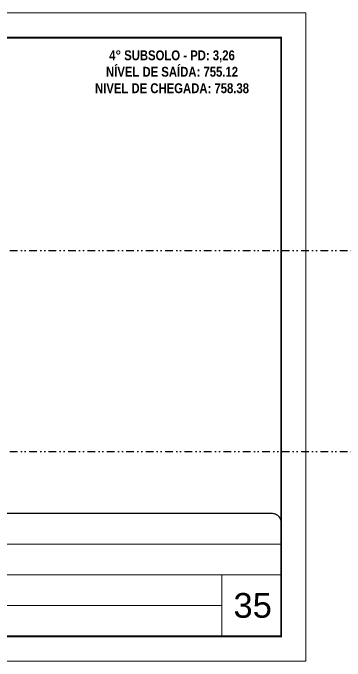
# Model space of a CAD drawing. Header units: millimetres. Extents: x 13777 to 27878, y -21631 to 6985.
# Drawn here: x 18594 to 19132, y -3254 to -2204 of the extents above; entities that cross this region are included whole.
import ezdxf

# ---------------------------------------------------------------- set-up
doc = ezdxf.new("R2010")
doc.units = ezdxf.units.MM
for name, pattern in [('CONTINUO', [0]), ('DASHED', [0.75, 0.5, -0.25]), ('DIVIDE2', [0.625, 0.25, -0.125, 0, -0.125, 0, -0.125])]:
    doc.linetypes.add(name, pattern=pattern)
for name, color, linetype, lineweight in [('CARIMBO', 255, 'Continuous', 9), ('Folhas', 255, 'Continuous', 9), ('SARRAFO DE PRESSAO', 251, 'DASHED', 9)]:
    doc.layers.add(name, color=color, linetype=linetype, lineweight=lineweight)
doc.layers.add('NOMENCLATURA', color=7, linetype='Continuous')
doc.layers.add('Nível', color=160, linetype='Continuous')
doc.styles.add('ARIAL', font='arial.ttf')
doc.styles.add('ROMANC', font='techb___.ttf', dxfattribs={"height": 2.5})
doc.styles.add('Tecnologia', font='')
doc.styles.get('Tecnologia').set_extended_font_data('Forgotten Futurist')

# ---------------------------------------------------------------- blocks, each defined once
blk = doc.blocks.new('9999999999')
at = {"color": 30, "linetype": 'CONTINUO'}
for p, q in [((98564.6, 34230.2), (98564.6, 34429.4)), ((98564.6, 34379.6), (99584, 34379.6)), ((98564.6, 34329.8), (99488, 34329.8)), ((99584, 34329.8), (99488, 34329.8)), ((99488, 34329.8), (99488, 34230.2)), ((98564.6, 34280), (99488, 34280))]:
    blk.add_line(p, q, dxfattribs=at)
at = {"color": 30, "linetype": 'CONTINUO', "const_width": 2}
blk.add_lwpolyline([(99584, 34230.2), (99584, 34414.4, 0.414214), (99569, 34429.4), (98229, 34429.4, 0.414214), (98214, 34414.4), (98214, 34245.2, 0.414214), (98229, 34230.2), (99584, 34230.2)], format="xyb", dxfattribs=at)
at = {"layer": 'Folhas'}
blk.add_lwpolyline([(98139, 34190.2), (99624, 34190.2), (99624, 35240.2), (98139, 35240.2)], close=True, dxfattribs=at)
at = {"layer": 'Folhas', "color": 30, "const_width": 3}
blk.add_lwpolyline([(98214, 34230.2), (99584, 34230.2), (99584, 35200.2), (98214, 35200.2)], close=True, dxfattribs=at)
at = {"color": 7, "linetype": 'Continuous', "ltscale": 5, "style": 'ARIAL'}
for s, height, p in [('SKR', 15.48, (98837.7, 34393.1)), ('LEAF LOEFGREN', 15.483, (98837.7, 34343.3)), ('4° SUBSOLO', 15.48, (98837.7, 34293.5)), ('NOVA SISTEMAS CONSTRUTIVOS', 11.059, (98263.2, 34267.2)), ('PILARES', 15.48, (98837.7, 34243.7))]:
    blk.add_text(s, height=height, dxfattribs=at).set_placement(p)
at = {"layer": 'Folhas', "color": 7, "style": 'Tecnologia', "width": 1.5}
for s, p in [('CLIENTE:', (98573.7, 34397.2)), ('OBRA:', (98573.7, 34347.3)), ('PAVIMENTO:', (98573.7, 34297.5)), ('PROJETO:', (98573.7, 34247.7))]:
    blk.add_text(s, height=14, dxfattribs=at).set_placement(p)

msp = doc.modelspace()

# ---------------------------------------------------------------- linework, layer by layer
at = {"layer": 'Nível', "color": 4, "linetype": 'DIVIDE2', "ltscale": 50}
for p, q in [((13777.11, -2588.59), (21531.15, -2588.59)), ((13777.11, -2914.59), (21531.15, -2914.59))]:
    msp.add_line(p, q, dxfattribs=at)

# ---------------------------------------------------------------- block references
at = {"layer": 'SARRAFO DE PRESSAO', "color": 6, "linetype": 'ByBlock'}
msp.add_blockref('9999999999', (-80555.51, -37444.08), dxfattribs=at)

# ---------------------------------------------------------------- texts
at = {"layer": 'CARIMBO', "style": 'ARIAL'}
msp.add_text('35', height=40, dxfattribs=at).set_placement((18951.33, -3183.73))
at = {"layer": 'NOMENCLATURA', "color": 2, "insert": (18851.75, -2237.81), "char_height": 16, "attachment_point": 2, "style": 'ROMANC'}
msp.add_mtext_dynamic_manual_height_columns('\\P4° SUBSOLO - PD: 3,26\\PNÍVEL DE SAÍDA: 755.12\\PNIVEL DE CHEGADA: 758.38', width=300.2766, gutter_width=1, heights=[0], dxfattribs=at)

doc.saveas('drawing.dxf')
